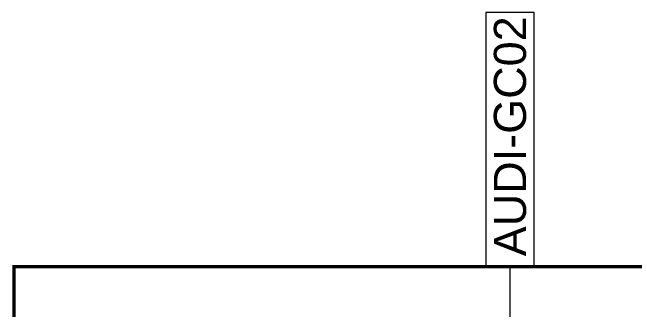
# Model space of a CAD drawing. Extents: x -2050 to 29725, y -1777 to 6820.
# Drawn here: x 14169.1 to 14362.5, y 2867.6 to 2959.9 of the extents above; entities that cross this region are included whole.
import ezdxf
from ezdxf.enums import TextEntityAlignment as Align

# ---------------------------------------------------------------- set-up
doc = ezdxf.new("R2010")
doc.units = 0
doc.header["$LTSCALE"] = 25
doc.header["$MEASUREMENT"] = 0
doc.linetypes.add('HIDDEN2', pattern=[4.7625, 3.175, -1.5875])
doc.layers.get('0').update_dxf_attribs({"color": 9, "lineweight": 9})
doc.layers.add('21', color=9, linetype='Continuous', lineweight=9)
doc.layers.add('22', color=8, linetype='Continuous', lineweight=9)
doc.styles.add('Arial', font='arial.ttf', dxfattribs={"height": 2.5})

# ---------------------------------------------------------------- blocks, each defined once
blk = doc.blocks.new('0_wallno')
blk.add_lwpolyline([(-7.84, 1.5), (7.942, 1.5), (7.942, -1.5), (-7.84, -1.5)], close=True)
blk.add_lwpolyline([(7.942, 0), (16.132, 0)])
at = {"style": 'Arial'}
blk.add_attdef('GENISLIK', text='', height=2, dxfattribs=at).set_placement((8.442, 0), align=Align.BOTTOM_LEFT)
blk.add_attdef('DUVARNO', text='', height=2, dxfattribs=at).set_placement((0, 0), align=Align.MIDDLE_CENTER)
blk.add_attdef('YUKSEKLIK', text='', height=2, dxfattribs=at).set_placement((8.442, -0.5), align=Align.TOP_LEFT)
blk = doc.blocks.new('KAPI KODLARI 2. KAT')
at = {"layer": '22'}
ref = blk.add_blockref('0_wallno', (14323.77, 2920.66), dxfattribs=dict(at, xscale=-5, yscale=5, zscale=5, rotation=90))
ref.add_attrib('DUVARNO', 'AUDI-GC02', dxfattribs={"layer": '0', "height": 10, "rotation": 90, "style": 'Arial'}).set_placement((14323.77, 2921.4), align=Align.MIDDLE_CENTER)

msp = doc.modelspace()

# ---------------------------------------------------------------- linework, layer by layer
at = {"layer": '21', "linetype": 'HIDDEN2', "ltscale": 0.1, "const_width": 1}
msp.add_lwpolyline([(14169.64, 2880.95), (14512.5, 2880.95), (14512.5, 2393.96), (14169.64, 2393.96)], close=True, dxfattribs=at)

# ---------------------------------------------------------------- block references
at = {"layer": '22'}
msp.add_blockref('KAPI KODLARI 2. KAT', (0, 0), dxfattribs=at)

doc.saveas('drawing.dxf')
